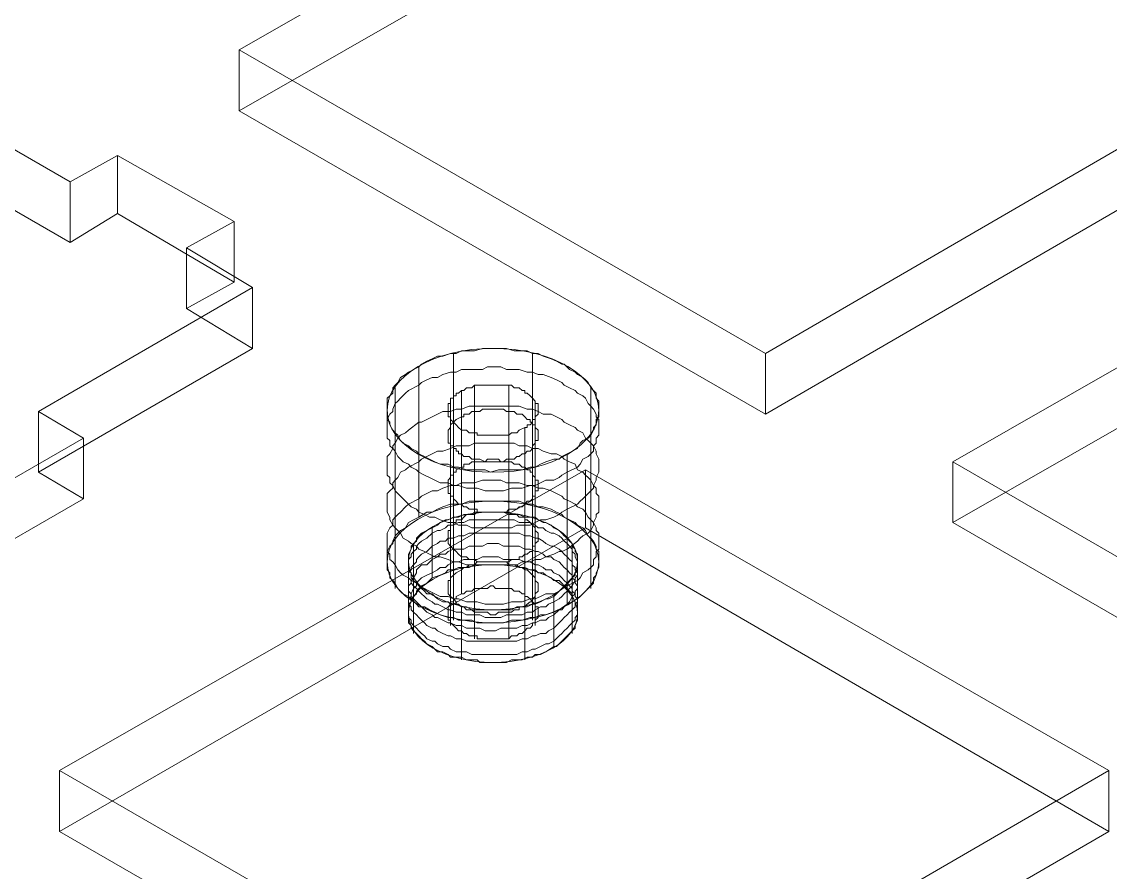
# Model space of a CAD drawing. Header units: millimetres. Extents: x 251 to 1800, y 172 to 1116.
# Drawn here: x 980.1 to 1088.8, y 438.7 to 523.6 of the extents above; entities that cross this region are included whole.
import ezdxf

# ---------------------------------------------------------------- set-up
doc = ezdxf.new("R2010")
doc.units = ezdxf.units.MM

msp = doc.modelspace()

# ---------------------------------------------------------------- linework, layer by layer
at = {"color": 8, "lineweight": 0, "true_color": 0x808080}
for points in [[(810.963933, 580.123229), (959.303602, 494.464234), (978.066476, 505.540116), (984.92691, 501.572636), (989.665844, 504.46559), (1001.292765, 497.632708), (996.526279, 494.987721), (1003.138745, 491.020241), (981.758436, 478.649418), (986.249403, 476.004431), (974.346963, 469.143997), (969.883548, 471.788984), (957.457621, 464.680582), (932.385352, 479.172905), (942.41426, 484.958813)], [(1001.816252, 520.803893), (1054.35781, 550.863064)], [(1001.816252, 520.803893), (1054.35781, 550.863064)], [(1001.816252, 514.742465), (1054.35781, 544.801637)], [(1054.35781, 490.496754), (1001.816252, 520.803893)], [(1054.35781, 490.496754), (1001.816252, 520.803893)], [(1001.816252, 514.742465), (1001.816252, 520.803893)], [(1001.816252, 514.742465), (1001.816252, 520.803893)], [(1106.623849, 520.803893), (1054.35781, 490.496754)], [(1106.623849, 520.803893), (1054.35781, 490.496754)], [(1054.35781, 484.435326), (1001.816252, 514.742465)], [(1106.623849, 514.742465), (1054.35781, 484.435326)], [(978.066476, 511.601544), (984.92691, 507.634064)], [(978.066476, 511.601544), (984.92691, 507.634064)], [(984.92691, 507.634064), (989.665844, 510.27905)], [(984.92691, 507.634064), (989.665844, 510.27905)], [(989.665844, 510.27905), (1001.292765, 503.694136)], [(989.665844, 504.46559), (989.665844, 510.27905)], [(989.665844, 510.27905), (1001.292765, 503.694136)], [(989.665844, 504.46559), (989.665844, 510.27905)], [(1073.093132, 479.696392), (1125.607138, 509.755563)], [(1073.093132, 479.696392), (1125.607138, 509.755563)], [(984.92691, 501.572636), (984.92691, 507.634064)], [(984.92691, 501.572636), (984.92691, 507.634064)], [(978.066476, 505.540116), (984.92691, 501.572636)], [(984.92691, 501.572636), (989.665844, 504.46559)], [(989.665844, 504.46559), (1001.292765, 497.632708)], [(1001.292765, 503.694136), (996.526279, 501.049149)], [(1001.292765, 503.694136), (996.526279, 501.049149)], [(1001.292765, 497.632708), (1001.292765, 503.694136)], [(1001.292765, 497.632708), (1001.292765, 503.694136)], [(1073.093132, 473.634964), (1125.607138, 503.694136)], [(996.526279, 501.049149), (1003.138745, 497.081669)], [(996.526279, 494.987721), (996.526279, 501.049149)], [(996.526279, 501.049149), (1003.138745, 497.081669)], [(996.526279, 494.987721), (996.526279, 501.049149)], [(1003.138745, 497.081669), (981.758436, 484.710846)], [(1003.138745, 497.081669), (981.758436, 484.710846)], [(1001.292765, 497.632708), (996.526279, 494.987721)], [(1003.138745, 491.020241), (1003.138745, 497.081669)], [(1003.138745, 491.020241), (1003.138745, 497.081669)], [(996.526279, 494.987721), (1003.138745, 491.020241)], [(1003.138745, 491.020241), (981.758436, 478.649418)], [(1019.752568, 489.174261), (1020.028087, 489.44978), (1020.551574, 489.7253), (1021.075061, 489.973267), (1021.598548, 490.248787), (1022.149587, 490.248787), (1022.921041, 490.496754), (1023.47208, 490.496754), (1023.995567, 490.772274), (1024.767022, 490.772274), (1025.318061, 490.772274), (1026.089515, 491.020241), (1026.613002, 491.020241), (1027.412008, 491.020241), (1027.935495, 491.020241), (1028.486534, 491.020241), (1029.257989, 490.772274), (1029.781476, 490.772274), (1030.580482, 490.772274), (1031.103969, 490.496754), (1031.655008, 490.496754), (1032.178495, 490.248787), (1032.949949, 489.973267), (1033.500988, 489.7253), (1034.024475, 489.44978), (1034.272442, 489.44978), (1034.795929, 488.926293), (1035.346968, 488.650774), (1035.594936, 488.402806), (1036.118423, 488.127287), (1036.393942, 487.879319), (1036.669462, 487.6038), (1036.917429, 487.080313), (1037.192949, 486.804794), (1037.440916, 486.556826), (1037.440916, 486.033339), (1037.716436, 485.75782), (1037.716436, 485.234333), (1037.716436, 484.958813), (1037.716436, 484.710846), (1037.716436, 484.187359), (1037.440916, 483.911839), (1037.440916, 483.388352), (1037.192949, 483.112833), (1037.192949, 482.864866), (1036.917429, 482.341379), (1036.669462, 482.065859), (1036.118423, 481.817892), (1035.870455, 481.542372), (1035.594936, 481.018885), (1034.547962, 480.495398), (1034.547962, 465.479589), (1035.071449, 465.727556), (1035.594936, 466.003076), (1035.870455, 466.251043), (1036.118423, 466.526562), (1036.669462, 467.050049), (1036.917429, 467.325569), (1037.192949, 467.573536), (1037.192949, 468.097023), (1037.440916, 468.372543), (1037.440916, 468.62051), (1037.716436, 469.143997), (1037.716436, 469.419517), (1037.716436, 469.943004), (1037.716436, 470.218523), (1037.716436, 470.74201), (1037.440916, 470.989977), (1037.440916, 471.265497), (1037.192949, 471.788984), (1036.917429, 472.064503), (1036.669462, 472.312471), (1036.393942, 472.835958), (1036.118423, 473.111477), (1035.594936, 473.386997), (1035.346968, 473.634964), (1034.795929, 473.910484), (1034.272442, 474.158451), (1034.024475, 474.433971), (1033.500988, 474.681938), (1032.949949, 474.957457), (1032.178495, 475.205425), (1031.655008, 475.205425), (1031.103969, 475.480944), (1030.580482, 475.480944), (1029.781476, 475.756464), (1029.257989, 475.756464), (1028.486534, 475.756464), (1027.935495, 475.756464), (1027.412008, 475.756464), (1026.613002, 475.756464), (1026.089515, 475.756464), (1025.318061, 475.756464), (1024.767022, 475.756464), (1023.995567, 475.480944), (1023.47208, 475.480944), (1022.921041, 475.480944), (1022.149587, 475.205425), (1021.598548, 474.957457), (1021.075061, 474.681938), (1020.551574, 474.681938), (1019.752568, 474.158451)], [(1023.196561, 490.496754), (1023.196561, 475.480944), (1023.196561, 475.205425)], [(1031.103969, 490.496754), (1031.103969, 475.480944), (1031.103969, 475.205425)], [(1054.35781, 484.435326), (1054.35781, 490.496754)], [(1054.35781, 484.435326), (1054.35781, 490.496754)], [(1034.547962, 480.495398), (1034.024475, 480.219879), (1033.748956, 479.971911), (1033.225469, 479.971911), (1032.426462, 479.696392), (1031.902975, 479.448424), (1031.379488, 479.172905), (1030.856001, 479.172905), (1030.056995, 478.897386), (1029.533508, 478.897386), (1029.010021, 478.897386), (1028.211015, 478.897386), (1027.687528, 478.897386), (1026.888521, 478.649418), (1026.365034, 478.897386), (1025.566028, 478.897386), (1025.042541, 478.897386), (1024.519054, 478.897386), (1023.720048, 479.172905), (1023.196561, 479.172905), (1022.673074, 479.448424), (1021.874067, 479.448424), (1021.350581, 479.696392), (1020.827094, 479.971911), (1020.303607, 480.219879), (1019.752568, 480.495398), (1019.5046, 480.743366), (1018.981113, 481.018885), (1018.705594, 481.294405), (1018.182107, 481.542372), (1017.906587, 481.817892), (1017.65862, 482.341379), (1017.383101, 482.589346), (1017.135133, 482.864866), (1016.859614, 483.388352), (1016.859614, 483.663872), (1016.584094, 483.911839), (1016.584094, 484.435326), (1016.584094, 484.710846), (1016.584094, 485.234333), (1016.584094, 485.509852), (1016.584094, 486.033339), (1016.859614, 486.281307), (1017.135133, 486.556826), (1017.135133, 487.080313), (1017.383101, 487.355832), (1017.65862, 487.6038), (1017.906587, 488.127287), (1018.430074, 488.402806), (1018.705594, 488.650774), (1019.752568, 489.174261), (1019.752568, 474.158451), (1019.229081, 473.910484), (1018.705594, 473.634964), (1018.430074, 473.111477), (1017.906587, 472.835958), (1017.65862, 472.58799), (1017.383101, 472.312471), (1017.135133, 471.788984), (1017.135133, 471.541016), (1016.859614, 471.265497), (1016.584094, 470.74201), (1016.584094, 470.466491), (1016.584094, 469.943004), (1016.584094, 469.695036), (1016.584094, 469.419517), (1016.584094, 468.89603), (1016.859614, 468.62051), (1016.859614, 468.097023), (1017.135133, 467.849056), (1017.383101, 467.573536), (1017.65862, 467.050049), (1017.906587, 466.77453), (1018.182107, 466.526562), (1018.705594, 466.251043), (1018.981113, 466.003076), (1019.5046, 465.479589), (1019.752568, 465.204069), (1020.303607, 465.204069), (1020.827094, 464.92855), (1021.350581, 464.680582), (1021.874067, 464.405063), (1022.673074, 464.157095), (1023.196561, 464.157095), (1023.720048, 463.881576), (1024.519054, 463.881576), (1025.042541, 463.881576), (1025.566028, 463.633608), (1026.365034, 463.633608), (1026.888521, 463.633608), (1027.687528, 463.633608), (1028.211015, 463.633608), (1029.010021, 463.881576), (1029.533508, 463.881576), (1030.056995, 463.881576), (1030.856001, 464.157095), (1031.379488, 464.157095), (1031.902975, 464.405063), (1032.426462, 464.405063), (1033.225469, 464.680582), (1033.748956, 464.92855), (1034.547962, 465.479589)], [(1019.752568, 487.355832), (1020.028087, 487.6038), (1020.551574, 487.879319), (1021.075061, 488.127287), (1021.598548, 488.127287), (1022.149587, 488.402806), (1022.921041, 488.650774), (1023.47208, 488.650774), (1023.995567, 488.926293), (1024.767022, 488.926293), (1025.318061, 488.926293), (1026.089515, 488.926293), (1026.613002, 489.174261), (1027.412008, 489.174261), (1027.935495, 489.174261), (1028.486534, 488.926293), (1029.257989, 488.926293), (1029.781476, 488.926293), (1030.580482, 488.650774), (1031.103969, 488.650774), (1031.655008, 488.402806), (1032.178495, 488.402806), (1032.949949, 488.127287), (1033.500988, 487.879319), (1034.024475, 487.6038), (1034.272442, 487.355832), (1034.795929, 487.080313), (1035.346968, 486.804794), (1035.594936, 486.556826), (1036.118423, 486.281307), (1036.393942, 486.033339), (1036.669462, 485.509852), (1036.917429, 485.234333), (1037.192949, 484.958813), (1037.440916, 484.435326), (1037.440916, 484.187359), (1037.716436, 483.911839), (1037.716436, 483.388352), (1037.716436, 483.112833), (1037.716436, 482.589346), (1037.716436, 482.341379), (1037.440916, 482.065859), (1037.440916, 481.542372), (1037.192949, 481.294405), (1037.192949, 480.743366), (1036.917429, 480.495398), (1036.669462, 480.219879), (1036.118423, 479.971911), (1035.870455, 479.448424), (1035.594936, 479.172905), (1034.547962, 478.649418), (1034.547962, 478.373899)], [(1019.752568, 489.174261), (1019.752568, 474.158451)], [(1034.547962, 478.649418), (1034.024475, 478.373899), (1033.748956, 478.125931), (1033.225469, 477.850412), (1032.426462, 477.850412), (1031.902975, 477.602444), (1031.379488, 477.326925), (1030.856001, 477.326925), (1030.056995, 477.051405), (1029.533508, 477.051405), (1029.010021, 477.051405), (1028.211015, 476.803438), (1027.687528, 476.803438), (1026.888521, 476.803438), (1026.365034, 476.803438), (1025.566028, 477.051405), (1025.042541, 477.051405), (1024.519054, 477.051405), (1023.720048, 477.326925), (1023.196561, 477.326925), (1022.673074, 477.602444), (1021.874067, 477.602444), (1021.350581, 477.850412), (1020.827094, 478.125931), (1020.303607, 478.373899), (1019.752568, 478.649418), (1019.5046, 478.897386), (1018.981113, 479.172905), (1018.705594, 479.448424), (1018.182107, 479.696392), (1017.906587, 479.971911), (1017.65862, 480.219879), (1017.383101, 480.743366), (1017.135133, 481.018885), (1016.859614, 481.294405), (1016.859614, 481.817892), (1016.584094, 482.065859), (1016.584094, 482.589346), (1016.584094, 482.864866), (1016.584094, 483.388352), (1016.584094, 483.663872), (1016.584094, 483.911839), (1016.859614, 484.435326), (1017.135133, 484.710846), (1017.135133, 484.958813), (1017.383101, 485.509852), (1017.65862, 485.75782), (1017.906587, 486.033339), (1018.430074, 486.556826), (1018.705594, 486.804794), (1019.752568, 487.355832), (1019.752568, 487.080313)], [(1017.383101, 487.080313), (1017.383101, 472.064503), (1017.383101, 471.788984)], [(1030.332514, 483.112833), (1030.580482, 483.112833), (1030.580482, 483.388352), (1030.856001, 483.388352), (1031.103969, 483.663872), (1031.103969, 483.911839), (1031.379488, 483.911839), (1031.379488, 484.187359), (1031.655008, 484.435326), (1031.655008, 484.710846), (1031.655008, 484.958813), (1031.655008, 485.234333), (1031.655008, 485.509852), (1031.379488, 485.509852), (1031.379488, 485.75782), (1031.103969, 486.033339), (1030.856001, 486.281307), (1030.580482, 486.556826), (1030.332514, 486.556826), (1030.332514, 486.804794), (1030.056995, 486.804794), (1029.781476, 487.080313), (1029.533508, 487.080313), (1029.257989, 487.080313), (1029.010021, 487.355832), (1028.734502, 487.355832), (1028.486534, 487.355832), (1028.211015, 487.355832), (1027.935495, 487.355832), (1027.687528, 487.355832), (1027.412008, 487.355832), (1027.164041, 487.355832), (1026.888521, 487.355832), (1026.613002, 487.355832), (1026.365034, 487.355832), (1026.089515, 487.355832), (1025.841547, 487.355832), (1025.566028, 487.355832), (1025.318061, 487.355832), (1025.042541, 487.080313), (1024.767022, 487.080313), (1024.519054, 487.080313), (1024.243535, 486.804794), (1023.995567, 486.804794)], [(1025.318061, 487.355832), (1025.318061, 467.050049), (1025.318061, 466.77453)], [(1028.734502, 487.355832), (1028.734502, 467.050049), (1028.734502, 466.77453)], [(1036.917429, 487.080313), (1036.917429, 472.064503), (1036.917429, 471.788984)], [(1023.995567, 486.804794), (1023.720048, 486.556826), (1023.47208, 486.556826), (1023.47208, 486.281307), (1023.196561, 486.281307), (1023.196561, 486.033339), (1022.921041, 486.033339), (1022.921041, 485.75782), (1022.921041, 485.509852), (1022.673074, 485.509852), (1022.673074, 485.234333), (1022.673074, 484.958813), (1022.673074, 484.710846), (1022.673074, 484.435326), (1022.673074, 484.187359), (1022.921041, 484.187359), (1022.921041, 483.911839), (1023.196561, 483.663872), (1023.47208, 483.388352), (1023.720048, 483.112833), (1023.995567, 482.864866), (1024.243535, 482.864866), (1024.519054, 482.864866), (1024.767022, 482.589346), (1025.042541, 482.589346), (1025.318061, 482.589346), (1025.566028, 482.589346), (1025.566028, 482.341379), (1025.841547, 482.341379), (1026.365034, 482.341379), (1026.613002, 482.341379), (1026.888521, 482.341379), (1027.164041, 482.341379), (1027.412008, 482.341379), (1027.687528, 482.341379), (1027.935495, 482.341379), (1028.211015, 482.341379), (1028.486534, 482.341379), (1028.734502, 482.341379), (1029.010021, 482.589346), (1029.257989, 482.589346), (1029.533508, 482.589346), (1029.781476, 482.864866), (1030.332514, 483.112833)], [(1023.995567, 486.804794), (1023.995567, 466.526562)], [(1023.995567, 486.804794), (1023.995567, 466.526562)], [(1019.752568, 483.663872), (1020.028087, 483.663872), (1020.551574, 483.911839), (1021.075061, 484.187359), (1021.598548, 484.435326), (1022.149587, 484.710846), (1022.921041, 484.710846), (1023.47208, 484.958813), (1023.995567, 484.958813), (1024.767022, 485.234333), (1025.318061, 485.234333), (1026.089515, 485.234333), (1026.613002, 485.234333), (1027.412008, 485.234333), (1027.935495, 485.234333), (1028.486534, 485.234333), (1029.257989, 485.234333), (1029.781476, 485.234333), (1030.580482, 484.958813), (1031.103969, 484.958813), (1031.655008, 484.710846), (1032.178495, 484.435326), (1032.949949, 484.435326), (1033.500988, 484.187359), (1034.024475, 483.911839), (1034.272442, 483.663872), (1034.795929, 483.388352), (1035.346968, 483.112833), (1035.594936, 482.864866), (1036.118423, 482.589346), (1036.393942, 482.065859), (1036.669462, 481.817892), (1036.917429, 481.542372), (1037.192949, 481.294405), (1037.440916, 480.743366), (1037.440916, 480.495398), (1037.716436, 479.971911), (1037.716436, 479.696392), (1037.716436, 479.172905), (1037.716436, 478.897386), (1037.716436, 478.649418), (1037.440916, 478.125931), (1037.440916, 477.850412), (1037.192949, 477.326925), (1037.192949, 477.051405), (1036.917429, 476.803438), (1036.669462, 476.527918), (1036.118423, 476.004431), (1035.870455, 475.756464), (1035.594936, 475.480944), (1034.547962, 474.957457), (1034.547962, 474.681938)], [(1022.921041, 485.75782), (1022.921041, 465.479589), (1022.921041, 465.204069)], [(1023.995567, 484.187359), (1024.243535, 484.187359), (1024.243535, 484.435326), (1024.519054, 484.435326), (1024.767022, 484.435326), (1025.042541, 484.710846), (1025.318061, 484.710846), (1025.566028, 484.710846), (1025.841547, 484.710846), (1026.089515, 484.958813), (1026.365034, 484.958813), (1026.613002, 484.958813), (1026.888521, 484.958813), (1027.164041, 484.958813), (1027.412008, 484.958813), (1027.687528, 484.958813), (1027.935495, 484.958813), (1028.211015, 484.958813), (1028.486534, 484.710846), (1028.734502, 484.710846), (1029.010021, 484.710846), (1029.257989, 484.710846), (1029.533508, 484.435326), (1029.781476, 484.435326), (1030.056995, 484.435326), (1030.332514, 484.187359), (1030.580482, 483.911839), (1030.856001, 483.911839), (1030.856001, 483.663872), (1031.103969, 483.663872), (1031.103969, 483.388352), (1031.379488, 483.388352), (1031.379488, 483.112833), (1031.655008, 482.864866), (1031.655008, 482.589346), (1031.655008, 482.341379), (1031.655008, 482.065859), (1031.655008, 481.817892), (1031.379488, 481.817892), (1031.379488, 481.542372), (1031.103969, 481.294405), (1031.103969, 481.018885), (1030.856001, 480.743366), (1030.580482, 480.743366), (1030.332514, 480.495398), (1030.332514, 480.219879)], [(1031.379488, 485.75782), (1031.379488, 465.479589), (1031.379488, 465.204069)], [(981.758436, 484.710846), (986.249403, 482.065859)], [(981.758436, 478.649418), (981.758436, 484.710846)], [(981.758436, 484.710846), (986.249403, 482.065859)], [(981.758436, 478.649418), (981.758436, 484.710846)], [(1030.332514, 480.495398), (1030.056995, 480.495398), (1029.781476, 480.219879), (1029.533508, 480.219879), (1029.257989, 479.971911), (1029.010021, 479.971911), (1028.734502, 479.971911), (1028.486534, 479.971911), (1028.211015, 479.696392), (1027.935495, 479.696392), (1027.687528, 479.696392), (1027.412008, 479.696392), (1027.164041, 479.696392), (1026.888521, 479.696392), (1026.613002, 479.696392), (1026.365034, 479.696392), (1025.841547, 479.971911), (1025.566028, 479.971911), (1025.318061, 479.971911), (1025.042541, 479.971911), (1024.767022, 480.219879), (1024.519054, 480.219879), (1024.243535, 480.219879), (1023.995567, 480.495398), (1023.720048, 480.495398), (1023.720048, 480.743366), (1023.47208, 480.743366), (1023.47208, 481.018885), (1023.196561, 481.018885), (1023.196561, 481.294405), (1022.921041, 481.294405), (1022.921041, 481.542372), (1022.673074, 481.542372), (1022.673074, 481.817892), (1022.673074, 482.065859), (1022.673074, 482.341379), (1022.673074, 482.589346), (1022.673074, 482.864866), (1022.921041, 483.112833), (1022.921041, 483.388352), (1023.196561, 483.663872), (1023.47208, 483.911839), (1023.995567, 484.187359), (1023.995567, 483.911839)], [(1022.921041, 483.911839), (1022.921041, 463.633608), (1022.921041, 463.358089)], [(1031.379488, 483.911839), (1031.379488, 463.633608), (1031.379488, 463.358089)], [(1034.547962, 474.957457), (1034.024475, 474.681938), (1033.748956, 474.433971), (1033.225469, 474.158451), (1032.426462, 473.910484), (1031.902975, 473.910484), (1031.379488, 473.634964), (1030.856001, 473.386997), (1030.056995, 473.386997), (1029.533508, 473.386997), (1029.010021, 473.111477), (1028.211015, 473.111477), (1027.687528, 473.111477), (1026.888521, 473.111477), (1026.365034, 473.111477), (1025.566028, 473.111477), (1025.042541, 473.111477), (1024.519054, 473.386997), (1023.720048, 473.386997), (1023.196561, 473.634964), (1022.673074, 473.634964), (1021.874067, 473.910484), (1021.350581, 474.158451), (1020.827094, 474.158451), (1020.303607, 474.433971), (1019.752568, 474.681938), (1019.5046, 474.957457), (1018.981113, 475.205425), (1018.705594, 475.480944), (1018.182107, 476.004431), (1017.906587, 476.279951), (1017.65862, 476.527918), (1017.383101, 476.803438), (1017.135133, 477.326925), (1016.859614, 477.602444), (1016.859614, 478.125931), (1016.584094, 478.373899), (1016.584094, 478.649418), (1016.584094, 479.172905), (1016.584094, 479.448424), (1016.584094, 479.971911), (1016.584094, 480.219879), (1016.859614, 480.495398), (1017.135133, 481.018885), (1017.135133, 481.294405), (1017.383101, 481.542372), (1017.65862, 482.065859), (1017.906587, 482.341379), (1018.430074, 482.589346), (1018.705594, 482.864866), (1019.752568, 483.663872), (1019.752568, 483.388352)], [(1030.332514, 483.112833), (1030.332514, 462.834602)], [(1030.332514, 483.112833), (1030.332514, 462.834602)], [(986.249403, 482.065859), (974.346963, 475.205425)], [(986.249403, 482.065859), (974.346963, 475.205425)], [(986.249403, 476.004431), (986.249403, 482.065859)], [(986.249403, 476.004431), (986.249403, 482.065859)], [(1017.383101, 482.589346), (1017.383101, 467.325569), (1017.383101, 467.050049)], [(1025.318061, 482.589346), (1025.318061, 462.311115), (1025.318061, 462.035596)], [(1028.734502, 482.589346), (1028.734502, 462.311115), (1028.734502, 462.035596)], [(1036.917429, 482.589346), (1036.917429, 467.325569), (1036.917429, 467.050049)], [(1019.752568, 479.696392), (1020.028087, 479.971911), (1020.551574, 480.219879), (1021.075061, 480.495398), (1021.598548, 480.743366), (1022.149587, 480.743366), (1022.921041, 481.018885), (1023.47208, 481.294405), (1023.995567, 481.294405), (1024.767022, 481.294405), (1025.318061, 481.542372), (1026.089515, 481.542372), (1026.613002, 481.542372), (1027.412008, 481.542372), (1027.935495, 481.542372), (1028.486534, 481.542372), (1029.257989, 481.542372), (1029.781476, 481.294405), (1030.580482, 481.294405), (1031.103969, 481.018885), (1031.655008, 481.018885), (1032.178495, 480.743366), (1032.949949, 480.495398), (1033.500988, 480.495398), (1034.024475, 480.219879), (1034.272442, 479.971911), (1034.795929, 479.696392), (1035.346968, 479.448424), (1035.594936, 478.897386), (1036.118423, 478.649418), (1036.393942, 478.373899), (1036.669462, 478.125931), (1036.917429, 477.850412), (1037.192949, 477.326925), (1037.440916, 477.051405), (1037.440916, 476.527918), (1037.716436, 476.279951), (1037.716436, 476.004431), (1037.716436, 475.480944), (1037.716436, 475.205425), (1037.716436, 474.681938), (1037.440916, 474.433971), (1037.440916, 474.158451), (1037.192949, 473.634964), (1037.192949, 473.386997), (1036.917429, 472.835958), (1036.669462, 472.58799), (1036.118423, 472.312471), (1035.870455, 472.064503), (1035.594936, 471.788984), (1034.547962, 470.989977), (1034.547962, 470.74201)], [(1034.547962, 480.495398), (1034.547962, 465.479589)], [(1034.547962, 470.989977), (1034.024475, 470.74201), (1033.748956, 470.74201), (1033.225469, 470.466491), (1032.426462, 470.218523), (1031.902975, 469.943004), (1031.379488, 469.943004), (1030.856001, 469.695036), (1030.056995, 469.695036), (1029.533508, 469.419517), (1029.010021, 469.419517), (1028.211015, 469.419517), (1027.687528, 469.419517), (1026.888521, 469.419517), (1026.365034, 469.419517), (1025.566028, 469.419517), (1025.042541, 469.419517), (1024.519054, 469.419517), (1023.720048, 469.695036), (1023.196561, 469.695036), (1022.673074, 469.943004), (1021.874067, 470.218523), (1021.350581, 470.218523), (1020.827094, 470.466491), (1020.303607, 470.74201), (1019.752568, 470.989977), (1019.5046, 471.265497), (1018.981113, 471.541016), (1018.705594, 471.788984), (1018.182107, 472.064503), (1017.906587, 472.58799), (1017.65862, 472.835958), (1017.383101, 473.111477), (1017.135133, 473.386997), (1016.859614, 473.910484), (1016.859614, 474.158451), (1016.584094, 474.681938), (1016.584094, 474.957457), (1016.584094, 475.205425), (1016.584094, 475.756464), (1016.584094, 476.004431), (1016.584094, 476.527918), (1016.859614, 476.803438), (1017.135133, 477.051405), (1017.135133, 477.602444), (1017.383101, 477.850412), (1017.65862, 478.125931), (1017.906587, 478.649418), (1018.430074, 478.897386), (1018.705594, 479.172905), (1019.752568, 479.696392), (1019.752568, 479.448424)], [(1023.995567, 479.172905), (1024.243535, 479.172905), (1024.243535, 479.448424), (1024.519054, 479.448424), (1024.767022, 479.448424), (1025.042541, 479.696392), (1025.318061, 479.696392), (1025.566028, 479.696392), (1025.841547, 479.696392), (1026.089515, 479.696392), (1026.365034, 479.696392), (1026.613002, 479.971911), (1026.888521, 479.971911), (1027.164041, 479.971911), (1027.412008, 479.971911), (1027.687528, 479.971911), (1027.935495, 479.696392), (1028.211015, 479.696392), (1028.486534, 479.696392), (1028.734502, 479.696392), (1029.010021, 479.696392), (1029.257989, 479.448424), (1029.533508, 479.448424), (1029.781476, 479.448424), (1030.056995, 479.172905), (1030.332514, 479.172905), (1030.580482, 478.897386), (1030.856001, 478.897386), (1030.856001, 478.649418), (1031.103969, 478.649418), (1031.103969, 478.373899), (1031.379488, 478.125931), (1031.379488, 477.850412), (1031.655008, 477.850412), (1031.655008, 477.602444), (1031.655008, 477.326925), (1031.655008, 477.051405), (1031.655008, 476.803438), (1031.379488, 476.803438), (1031.379488, 476.527918), (1031.379488, 476.279951), (1031.103969, 476.279951), (1031.103969, 476.004431), (1030.856001, 475.756464), (1030.580482, 475.756464), (1030.332514, 475.480944), (1030.332514, 475.205425)], [(1125.607138, 449.389253), (1073.093132, 479.696392)], [(1125.607138, 449.389253), (1073.093132, 479.696392)], [(1073.093132, 473.634964), (1073.093132, 479.696392)], [(1073.093132, 473.634964), (1073.093132, 479.696392)], [(981.758436, 478.649418), (986.249403, 476.004431)], [(983.852384, 448.865766), (1036.393942, 478.897386)], [(983.852384, 448.865766), (1036.393942, 478.897386)], [(1030.332514, 475.480944), (1030.056995, 475.205425), (1029.781476, 475.205425), (1029.533508, 474.957457), (1029.257989, 474.957457), (1029.010021, 474.957457), (1028.734502, 474.957457), (1028.486534, 474.681938), (1028.211015, 474.681938), (1027.935495, 474.681938), (1027.687528, 474.681938), (1027.412008, 474.681938), (1027.164041, 474.681938), (1026.888521, 474.681938), (1026.613002, 474.681938), (1026.365034, 474.681938), (1025.841547, 474.681938), (1025.566028, 474.681938), (1025.566028, 474.957457), (1025.318061, 474.957457), (1025.042541, 474.957457), (1024.767022, 474.957457), (1024.519054, 475.205425), (1024.243535, 475.205425), (1023.995567, 475.480944), (1023.720048, 475.480944), (1023.47208, 475.756464), (1023.196561, 476.004431), (1023.196561, 476.279951), (1022.921041, 476.279951), (1022.921041, 476.527918), (1022.673074, 476.527918), (1022.673074, 476.803438), (1022.673074, 477.051405), (1022.673074, 477.326925), (1022.673074, 477.602444), (1022.673074, 477.850412), (1022.921041, 478.125931), (1022.921041, 478.373899), (1023.196561, 478.373899), (1023.196561, 478.649418), (1023.47208, 478.649418), (1023.47208, 478.897386), (1023.995567, 479.172905), (1023.995567, 478.897386)], [(1023.196561, 479.172905), (1023.196561, 464.157095), (1023.196561, 463.881576)], [(1031.103969, 479.172905), (1031.103969, 464.157095), (1031.103969, 463.881576)], [(1036.393942, 478.897386), (1088.659981, 448.865766)], [(1036.393942, 478.897386), (1088.659981, 448.865766)], [(1036.393942, 473.111477), (1036.393942, 478.897386)], [(1036.393942, 473.111477), (1036.393942, 478.897386)], [(1019.752568, 476.004431), (1020.028087, 476.279951), (1020.551574, 476.527918), (1021.075061, 476.803438), (1021.598548, 476.803438), (1022.149587, 477.051405), (1022.921041, 477.326925), (1023.47208, 477.326925), (1023.995567, 477.602444), (1024.767022, 477.602444), (1025.318061, 477.602444), (1026.089515, 477.850412), (1026.613002, 477.850412), (1027.412008, 477.850412), (1027.935495, 477.850412), (1028.486534, 477.602444), (1029.257989, 477.602444), (1029.781476, 477.602444), (1030.580482, 477.326925), (1031.103969, 477.326925), (1031.655008, 477.051405), (1032.178495, 477.051405), (1032.949949, 476.803438), (1033.500988, 476.527918), (1034.024475, 476.279951), (1034.272442, 476.004431), (1034.795929, 475.756464), (1035.346968, 475.480944), (1035.594936, 475.205425), (1036.118423, 474.957457), (1036.393942, 474.681938), (1036.669462, 474.158451), (1036.917429, 473.910484), (1037.192949, 473.634964), (1037.440916, 473.111477), (1037.440916, 472.835958), (1037.716436, 472.58799), (1037.716436, 472.064503), (1037.716436, 471.788984), (1037.716436, 471.265497), (1037.716436, 470.989977), (1037.440916, 470.74201), (1037.440916, 470.218523), (1037.192949, 469.943004), (1037.192949, 469.419517), (1036.917429, 469.143997), (1036.669462, 468.89603), (1036.118423, 468.62051), (1035.870455, 468.097023), (1035.594936, 467.849056), (1034.547962, 467.325569), (1034.547962, 467.050049)], [(986.249403, 476.004431), (974.346963, 469.143997)], [(1034.547962, 467.325569), (1034.024475, 467.050049), (1033.748956, 466.77453), (1033.225469, 466.526562), (1032.426462, 466.526562), (1031.902975, 466.251043), (1031.379488, 466.003076), (1030.856001, 466.003076), (1030.056995, 465.727556), (1029.533508, 465.727556), (1029.010021, 465.727556), (1028.211015, 465.479589), (1027.687528, 465.479589), (1026.888521, 465.479589), (1026.365034, 465.479589), (1025.566028, 465.727556), (1025.042541, 465.727556), (1024.519054, 465.727556), (1023.720048, 466.003076), (1023.196561, 466.003076), (1022.673074, 466.251043), (1021.874067, 466.251043), (1021.350581, 466.526562), (1020.827094, 466.77453), (1020.303607, 467.050049), (1019.752568, 467.325569), (1019.5046, 467.573536), (1018.981113, 467.849056), (1018.705594, 468.097023), (1018.182107, 468.372543), (1017.906587, 468.62051), (1017.65862, 468.89603), (1017.383101, 469.419517), (1017.135133, 469.695036), (1016.859614, 469.943004), (1016.859614, 470.466491), (1016.584094, 470.74201), (1016.584094, 471.265497), (1016.584094, 471.541016), (1016.584094, 472.064503), (1016.584094, 472.312471), (1016.584094, 472.58799), (1016.859614, 473.111477), (1017.135133, 473.386997), (1017.135133, 473.910484), (1017.383101, 474.158451), (1017.65862, 474.433971), (1017.906587, 474.681938), (1018.430074, 475.205425), (1018.705594, 475.480944), (1019.752568, 476.004431), (1019.752568, 475.756464)], [(1021.075061, 468.097023), (1021.075061, 473.111477), (1021.598548, 473.386997), (1021.874067, 473.634964), (1022.397554, 473.910484), (1022.673074, 473.910484), (1023.196561, 474.158451), (1023.720048, 474.158451), (1024.243535, 474.433971), (1024.767022, 474.433971), (1025.318061, 474.433971), (1025.566028, 474.681938), (1026.089515, 474.681938), (1026.613002, 474.681938), (1027.164041, 474.681938), (1027.687528, 474.681938), (1028.211015, 474.681938), (1028.734502, 474.433971), (1029.257989, 474.433971), (1029.781476, 474.433971), (1030.332514, 474.158451), (1030.856001, 474.158451), (1031.379488, 474.158451), (1031.655008, 473.910484), (1032.178495, 473.634964), (1032.426462, 473.634964), (1032.949949, 473.386997), (1033.225469, 473.111477), (1033.748956, 472.835958), (1034.024475, 472.58799), (1034.272442, 472.312471), (1034.547962, 472.064503), (1034.795929, 471.788984), (1035.071449, 471.541016), (1035.071449, 471.265497), (1035.346968, 470.989977), (1035.346968, 470.74201), (1035.594936, 470.466491), (1035.594936, 470.218523), (1035.594936, 469.943004), (1035.594936, 469.419517), (1035.594936, 469.143997), (1035.594936, 468.89603), (1035.346968, 468.62051), (1035.346968, 468.372543), (1035.071449, 468.097023), (1034.795929, 467.849056), (1034.547962, 467.573536), (1034.272442, 467.325569), (1034.024475, 467.050049), (1033.748956, 466.77453), (1033.225469, 466.251043)], [(1023.995567, 473.910484), (1024.243535, 474.158451), (1024.519054, 474.433971), (1024.767022, 474.433971), (1025.042541, 474.433971), (1025.318061, 474.681938), (1025.566028, 474.681938), (1025.841547, 474.681938), (1026.089515, 474.681938), (1026.365034, 474.681938), (1026.613002, 474.681938), (1026.888521, 474.681938), (1027.164041, 474.681938), (1027.412008, 474.681938), (1027.687528, 474.681938), (1027.935495, 474.681938), (1028.211015, 474.681938), (1028.486534, 474.681938), (1028.734502, 474.681938), (1029.010021, 474.433971), (1029.257989, 474.433971), (1029.533508, 474.433971), (1029.781476, 474.158451), (1030.056995, 474.158451), (1030.332514, 474.158451), (1030.332514, 473.910484), (1030.580482, 473.910484), (1030.856001, 473.634964), (1031.103969, 473.386997), (1031.379488, 473.111477), (1031.379488, 472.835958), (1031.655008, 472.58799), (1031.655008, 472.312471), (1031.655008, 472.064503), (1031.655008, 471.788984), (1031.379488, 471.541016), (1031.379488, 471.265497), (1031.103969, 471.265497), (1031.103969, 470.989977), (1031.103969, 470.74201), (1030.856001, 470.74201), (1030.580482, 470.466491), (1030.332514, 470.466491), (1030.332514, 470.218523)], [(1023.995567, 474.158451), (1023.995567, 469.143997), (1023.995567, 468.89603)], [(1030.332514, 474.158451), (1030.332514, 469.143997), (1030.332514, 468.89603)], [(983.852384, 442.804338), (1036.393942, 473.111477)], [(1033.225469, 461.264141), (1033.225469, 466.251043), (1032.701982, 466.003076), (1032.426462, 466.003076), (1031.902975, 465.727556), (1031.379488, 465.479589), (1031.103969, 465.479589), (1030.580482, 465.204069), (1030.056995, 465.204069), (1029.533508, 465.204069), (1029.010021, 464.92855), (1028.486534, 464.92855), (1027.935495, 464.92855), (1027.412008, 464.92855), (1026.888521, 464.92855), (1026.365034, 464.92855), (1025.841547, 464.92855), (1025.566028, 464.92855), (1025.042541, 464.92855), (1024.519054, 465.204069), (1023.995567, 465.204069), (1023.47208, 465.479589), (1022.921041, 465.479589), (1022.673074, 465.727556), (1022.149587, 465.727556), (1021.598548, 466.003076), (1021.350581, 466.251043), (1021.075061, 466.526562), (1020.551574, 466.526562), (1020.303607, 466.77453), (1020.028087, 467.050049), (1019.752568, 467.325569), (1019.5046, 467.573536), (1019.229081, 467.849056), (1018.981113, 468.097023), (1018.981113, 468.62051), (1018.705594, 468.89603), (1018.705594, 469.143997), (1018.705594, 469.419517), (1018.705594, 469.695036), (1018.705594, 469.943004), (1018.705594, 470.218523), (1018.705594, 470.466491), (1018.981113, 470.989977), (1018.981113, 471.265497), (1019.229081, 471.541016), (1019.5046, 471.788984), (1019.5046, 472.064503), (1019.752568, 472.312471), (1020.028087, 472.58799), (1020.551574, 472.835958), (1021.075061, 473.111477)], [(1021.075061, 472.58799), (1021.598548, 472.835958), (1021.874067, 472.835958), (1022.397554, 473.111477), (1022.673074, 473.386997), (1023.196561, 473.386997), (1023.720048, 473.634964), (1024.243535, 473.634964), (1024.767022, 473.910484), (1025.318061, 473.910484), (1025.566028, 473.910484), (1026.089515, 473.910484), (1026.613002, 473.910484), (1027.164041, 473.910484), (1027.687528, 473.910484), (1028.211015, 473.910484), (1028.734502, 473.910484), (1029.257989, 473.910484), (1029.781476, 473.634964), (1030.332514, 473.634964), (1030.856001, 473.634964), (1031.379488, 473.386997), (1031.655008, 473.111477), (1032.178495, 473.111477), (1032.426462, 472.835958), (1032.949949, 472.58799), (1033.225469, 472.58799), (1033.748956, 472.312471), (1034.024475, 472.064503), (1034.272442, 471.788984), (1034.547962, 471.541016), (1034.795929, 471.265497), (1035.071449, 470.989977), (1035.071449, 470.74201), (1035.346968, 470.466491), (1035.346968, 470.218523), (1035.594936, 469.695036), (1035.594936, 469.419517), (1035.594936, 469.143997), (1035.594936, 468.89603), (1035.594936, 468.62051), (1035.594936, 468.372543), (1035.346968, 468.097023), (1035.346968, 467.849056), (1035.071449, 467.325569), (1034.795929, 467.050049), (1034.547962, 466.77453), (1034.272442, 466.526562), (1034.024475, 466.251043), (1033.748956, 466.003076), (1033.225469, 465.727556), (1033.225469, 465.479589)], [(1021.075061, 468.097023), (1021.075061, 473.111477)], [(1030.332514, 470.466491), (1030.056995, 470.218523), (1029.781476, 470.218523), (1029.781476, 469.943004), (1029.533508, 469.943004), (1029.257989, 469.943004), (1029.010021, 469.943004), (1028.734502, 469.695036), (1028.486534, 469.695036), (1028.211015, 469.695036), (1027.935495, 469.695036), (1027.687528, 469.695036), (1027.412008, 469.695036), (1027.164041, 469.695036), (1026.888521, 469.695036), (1026.613002, 469.695036), (1026.365034, 469.695036), (1025.841547, 469.695036), (1025.566028, 469.695036), (1025.318061, 469.943004), (1025.042541, 469.943004), (1024.767022, 469.943004), (1024.519054, 470.218523), (1024.243535, 470.218523), (1023.995567, 470.218523), (1023.720048, 470.466491), (1023.47208, 470.74201), (1023.196561, 470.989977), (1022.921041, 471.265497), (1022.673074, 471.541016), (1022.673074, 471.788984), (1022.673074, 472.064503), (1022.673074, 472.312471), (1022.673074, 472.58799), (1022.673074, 472.835958), (1022.921041, 472.835958), (1022.921041, 473.111477), (1022.921041, 473.386997), (1023.196561, 473.386997), (1023.196561, 473.634964), (1023.47208, 473.634964), (1023.47208, 473.910484), (1023.995567, 473.910484), (1023.995567, 473.634964)], [(1036.393942, 473.111477), (1088.659981, 442.804338)], [(1125.607138, 443.327825), (1073.093132, 473.634964)], [(1033.225469, 465.727556), (1032.701982, 465.479589), (1032.426462, 465.204069), (1031.902975, 465.204069), (1031.379488, 464.92855), (1031.103969, 464.680582), (1030.580482, 464.680582), (1030.056995, 464.405063), (1029.533508, 464.405063), (1029.010021, 464.405063), (1028.486534, 464.405063), (1027.935495, 464.157095), (1027.412008, 464.157095), (1026.888521, 464.157095), (1026.365034, 464.157095), (1025.841547, 464.405063), (1025.566028, 464.405063), (1025.042541, 464.405063), (1024.519054, 464.405063), (1023.995567, 464.680582), (1023.47208, 464.680582), (1022.921041, 464.92855), (1022.673074, 464.92855), (1022.149587, 465.204069), (1021.598548, 465.479589), (1021.350581, 465.479589), (1021.075061, 465.727556), (1020.551574, 466.003076), (1020.303607, 466.251043), (1020.028087, 466.526562), (1019.752568, 466.77453), (1019.5046, 467.050049), (1019.229081, 467.325569), (1018.981113, 467.573536), (1018.981113, 467.849056), (1018.705594, 468.097023), (1018.705594, 468.372543), (1018.705594, 468.62051), (1018.705594, 469.143997), (1018.705594, 469.419517), (1018.705594, 469.695036), (1018.705594, 469.943004), (1018.981113, 470.218523), (1018.981113, 470.466491), (1019.229081, 470.74201), (1019.5046, 470.989977), (1019.5046, 471.265497), (1019.752568, 471.541016), (1020.028087, 471.788984), (1020.551574, 472.064503), (1021.075061, 472.58799), (1021.075061, 472.312471)], [(1021.075061, 471.265497), (1021.598548, 471.541016), (1021.874067, 471.788984), (1022.397554, 471.788984), (1022.673074, 472.064503), (1023.196561, 472.064503), (1023.720048, 472.312471), (1024.243535, 472.312471), (1024.767022, 472.58799), (1025.318061, 472.58799), (1025.566028, 472.58799), (1026.089515, 472.58799), (1026.613002, 472.58799), (1027.164041, 472.58799), (1027.687528, 472.58799), (1028.211015, 472.58799), (1028.734502, 472.58799), (1029.257989, 472.58799), (1029.781476, 472.58799), (1030.332514, 472.312471), (1030.856001, 472.312471), (1031.379488, 472.064503), (1031.655008, 472.064503), (1032.178495, 471.788984), (1032.426462, 471.541016), (1032.949949, 471.265497), (1033.225469, 471.265497), (1033.748956, 470.989977), (1034.024475, 470.74201), (1034.272442, 470.466491), (1034.547962, 470.218523), (1034.795929, 469.943004), (1035.071449, 469.695036), (1035.071449, 469.419517), (1035.346968, 469.143997), (1035.346968, 468.89603), (1035.594936, 468.62051), (1035.594936, 468.097023), (1035.594936, 467.849056), (1035.594936, 467.573536), (1035.594936, 467.325569), (1035.594936, 467.050049), (1035.346968, 466.77453), (1035.346968, 466.526562), (1035.071449, 466.251043), (1034.795929, 465.727556), (1034.547962, 465.479589), (1034.272442, 465.204069), (1034.024475, 464.92855), (1033.748956, 464.92855), (1033.225469, 464.405063), (1033.225469, 464.157095)], [(1033.225469, 464.405063), (1032.701982, 464.157095), (1032.426462, 463.881576), (1031.902975, 463.881576), (1031.379488, 463.633608), (1031.103969, 463.633608), (1030.580482, 463.358089), (1030.056995, 463.358089), (1029.533508, 463.082569), (1029.010021, 463.082569), (1028.486534, 463.082569), (1027.935495, 463.082569), (1027.412008, 462.834602), (1026.888521, 462.834602), (1026.365034, 462.834602), (1025.841547, 463.082569), (1025.566028, 463.082569), (1025.042541, 463.082569), (1024.519054, 463.082569), (1023.995567, 463.358089), (1023.47208, 463.358089), (1022.921041, 463.633608), (1022.673074, 463.633608), (1022.149587, 463.881576), (1021.598548, 464.157095), (1021.350581, 464.157095), (1021.075061, 464.405063), (1020.551574, 464.680582), (1020.303607, 464.92855), (1020.028087, 465.204069), (1019.752568, 465.479589), (1019.5046, 465.727556), (1019.229081, 466.003076), (1018.981113, 466.251043), (1018.981113, 466.526562), (1018.705594, 466.77453), (1018.705594, 467.050049), (1018.705594, 467.573536), (1018.705594, 467.849056), (1018.705594, 468.097023), (1018.705594, 468.372543), (1018.705594, 468.62051), (1018.981113, 468.89603), (1018.981113, 469.143997), (1019.229081, 469.419517), (1019.5046, 469.695036), (1019.5046, 469.943004), (1019.752568, 470.218523), (1020.028087, 470.466491), (1020.551574, 470.74201), (1021.075061, 471.265497), (1021.075061, 470.989977)], [(1019.229081, 471.541016), (1019.229081, 466.526562), (1019.229081, 466.251043)], [(1021.075061, 469.943004), (1021.598548, 470.218523), (1021.874067, 470.466491), (1022.397554, 470.466491), (1022.673074, 470.74201), (1023.196561, 470.989977), (1023.720048, 470.989977), (1024.243535, 470.989977), (1024.767022, 471.265497), (1025.318061, 471.265497), (1025.566028, 471.265497), (1026.089515, 471.265497), (1026.613002, 471.541016), (1027.164041, 471.541016), (1027.687528, 471.541016), (1028.211015, 471.265497), (1028.734502, 471.265497), (1029.257989, 471.265497), (1029.781476, 471.265497), (1030.332514, 470.989977), (1030.856001, 470.989977), (1031.379488, 470.74201), (1031.655008, 470.74201), (1032.178495, 470.466491), (1032.426462, 470.218523), (1032.949949, 470.218523), (1033.225469, 469.943004), (1033.748956, 469.695036), (1034.024475, 469.419517), (1034.272442, 469.143997), (1034.547962, 468.89603), (1034.795929, 468.62051), (1035.071449, 468.372543), (1035.071449, 468.097023), (1035.346968, 467.849056), (1035.346968, 467.573536), (1035.594936, 467.325569), (1035.594936, 466.77453), (1035.594936, 466.526562), (1035.594936, 466.251043), (1035.594936, 466.003076), (1035.594936, 465.727556), (1035.346968, 465.479589), (1035.346968, 465.204069), (1035.071449, 464.92855), (1034.795929, 464.680582), (1034.547962, 464.405063), (1034.272442, 464.157095), (1034.024475, 463.881576), (1033.748956, 463.633608), (1033.225469, 463.082569), (1033.225469, 462.834602)], [(1035.071449, 471.541016), (1035.071449, 466.526562), (1035.071449, 466.251043)], [(1033.225469, 463.082569), (1032.701982, 462.834602), (1032.426462, 462.559082), (1031.902975, 462.559082), (1031.379488, 462.311115), (1031.103969, 462.311115), (1030.580482, 462.035596), (1030.056995, 462.035596), (1029.533508, 461.787628), (1029.010021, 461.787628), (1028.486534, 461.787628), (1027.935495, 461.787628), (1027.412008, 461.787628), (1026.888521, 461.787628), (1026.365034, 461.787628), (1025.841547, 461.787628), (1025.566028, 461.787628), (1025.042541, 461.787628), (1024.519054, 461.787628), (1023.995567, 462.035596), (1023.47208, 462.035596), (1022.921041, 462.311115), (1022.673074, 462.311115), (1022.149587, 462.559082), (1021.598548, 462.834602), (1021.350581, 463.082569), (1021.075061, 463.082569), (1020.551574, 463.358089), (1020.303607, 463.633608), (1020.028087, 463.881576), (1019.752568, 464.157095), (1019.5046, 464.405063), (1019.229081, 464.680582), (1018.981113, 464.92855), (1018.981113, 465.204069), (1018.705594, 465.479589), (1018.705594, 465.727556), (1018.705594, 466.251043), (1018.705594, 466.526562), (1018.705594, 466.77453), (1018.705594, 467.050049), (1018.705594, 467.325569), (1018.981113, 467.573536), (1018.981113, 467.849056), (1019.229081, 468.097023), (1019.5046, 468.62051), (1019.5046, 468.89603), (1019.752568, 469.143997), (1020.028087, 469.419517), (1020.551574, 469.419517), (1021.075061, 469.943004), (1021.075061, 469.695036)], [(1021.075061, 468.62051), (1021.598548, 468.89603), (1021.874067, 469.143997), (1022.397554, 469.143997), (1022.673074, 469.419517), (1023.196561, 469.695036), (1023.720048, 469.695036), (1024.243535, 469.943004), (1024.767022, 469.943004), (1025.318061, 469.943004), (1025.566028, 469.943004), (1026.089515, 470.218523), (1026.613002, 470.218523), (1027.164041, 470.218523), (1027.687528, 470.218523), (1028.211015, 469.943004), (1028.734502, 469.943004), (1029.257989, 469.943004), (1029.781476, 469.943004), (1030.332514, 469.695036), (1030.856001, 469.695036), (1031.379488, 469.419517), (1031.655008, 469.419517), (1032.178495, 469.143997), (1032.426462, 468.89603), (1032.949949, 468.89603), (1033.225469, 468.62051), (1033.748956, 468.372543), (1034.024475, 468.097023), (1034.272442, 467.849056), (1034.547962, 467.573536), (1034.795929, 467.325569), (1035.071449, 467.050049), (1035.071449, 466.77453), (1035.346968, 466.526562), (1035.346968, 466.251043), (1035.594936, 466.003076), (1035.594936, 465.727556), (1035.594936, 465.204069), (1035.594936, 464.92855), (1035.594936, 464.680582), (1035.594936, 464.405063), (1035.346968, 464.157095), (1035.346968, 463.881576), (1035.071449, 463.633608), (1034.795929, 463.358089), (1034.547962, 463.082569), (1034.272442, 462.834602), (1034.024475, 462.559082), (1033.748956, 462.311115), (1033.225469, 461.787628), (1033.225469, 461.512109)], [(1023.995567, 468.89603), (1024.243535, 469.143997), (1024.519054, 469.143997), (1024.767022, 469.419517), (1025.042541, 469.419517), (1025.318061, 469.419517), (1025.566028, 469.695036), (1025.841547, 469.695036), (1026.089515, 469.695036), (1026.365034, 469.695036), (1026.613002, 469.695036), (1026.888521, 469.695036), (1027.164041, 469.695036), (1027.412008, 469.695036), (1027.687528, 469.695036), (1027.935495, 469.695036), (1028.211015, 469.695036), (1028.486534, 469.695036), (1028.734502, 469.419517), (1029.010021, 469.419517), (1029.257989, 469.419517), (1029.533508, 469.419517), (1029.781476, 469.143997), (1030.056995, 469.143997), (1030.332514, 468.89603), (1030.580482, 468.89603), (1030.856001, 468.62051), (1031.103969, 468.372543), (1031.379488, 468.097023), (1031.379488, 467.849056), (1031.655008, 467.573536), (1031.655008, 467.325569), (1031.655008, 467.050049), (1031.655008, 466.77453), (1031.379488, 466.526562), (1031.379488, 466.251043), (1031.103969, 466.003076), (1031.103969, 465.727556), (1030.856001, 465.727556), (1030.580482, 465.479589), (1030.332514, 465.204069), (1030.332514, 464.92855)], [(1033.225469, 461.787628), (1032.701982, 461.512109), (1032.426462, 461.512109), (1031.902975, 461.264141), (1031.379488, 460.988622), (1031.103969, 460.988622), (1030.580482, 460.713102), (1030.056995, 460.713102), (1029.533508, 460.465135), (1029.010021, 460.465135), (1028.486534, 460.465135), (1027.935495, 460.465135), (1027.412008, 460.465135), (1026.888521, 460.465135), (1026.365034, 460.465135), (1025.841547, 460.465135), (1025.566028, 460.465135), (1025.042541, 460.465135), (1024.519054, 460.713102), (1023.995567, 460.713102), (1023.47208, 460.713102), (1022.921041, 460.988622), (1022.673074, 461.264141), (1022.149587, 461.264141), (1021.598548, 461.512109), (1021.350581, 461.787628), (1021.075061, 461.787628), (1020.551574, 462.035596), (1020.303607, 462.311115), (1020.028087, 462.559082), (1019.752568, 462.834602), (1019.5046, 463.082569), (1019.229081, 463.358089), (1018.981113, 463.633608), (1018.981113, 463.881576), (1018.705594, 464.157095), (1018.705594, 464.680582), (1018.705594, 464.92855), (1018.705594, 465.204069), (1018.705594, 465.479589), (1018.705594, 465.727556), (1018.705594, 466.003076), (1018.981113, 466.251043), (1018.981113, 466.526562), (1019.229081, 467.050049), (1019.5046, 467.325569), (1019.5046, 467.573536), (1019.752568, 467.849056), (1020.028087, 468.097023), (1020.551574, 468.372543), (1021.075061, 468.62051), (1021.075061, 468.372543)], [(1033.225469, 461.264141), (1033.500988, 461.264141), (1033.748956, 461.512109), (1034.024475, 461.787628), (1034.272442, 462.035596), (1034.547962, 462.311115), (1034.795929, 462.559082), (1035.071449, 462.834602), (1035.346968, 463.082569), (1035.346968, 463.358089), (1035.594936, 463.881576), (1035.594936, 464.157095), (1035.594936, 464.405063), (1035.594936, 464.680582), (1035.594936, 464.92855), (1035.594936, 465.204069), (1035.346968, 465.479589), (1035.346968, 465.727556), (1035.071449, 466.251043), (1035.071449, 466.526562), (1034.795929, 466.77453), (1034.547962, 467.050049), (1034.272442, 467.325569), (1034.024475, 467.573536), (1033.748956, 467.849056), (1033.225469, 467.849056), (1032.949949, 468.097023), (1032.426462, 468.372543), (1032.178495, 468.62051), (1031.655008, 468.62051), (1031.379488, 468.89603), (1030.856001, 468.89603), (1030.332514, 469.143997), (1029.781476, 469.143997), (1029.257989, 469.419517), (1028.734502, 469.419517), (1028.211015, 469.419517), (1027.687528, 469.419517), (1027.164041, 469.419517), (1026.613002, 469.419517), (1026.089515, 469.419517), (1025.566028, 469.419517), (1025.318061, 469.419517), (1024.767022, 469.143997), (1024.243535, 469.143997), (1023.720048, 469.143997), (1023.196561, 468.89603), (1022.673074, 468.89603), (1022.397554, 468.62051), (1021.874067, 468.372543), (1021.075061, 468.097023)], [(1030.332514, 465.204069), (1030.056995, 465.204069), (1029.781476, 465.204069), (1029.781476, 464.92855), (1029.533508, 464.92855), (1029.257989, 464.92855), (1029.010021, 464.680582), (1028.734502, 464.680582), (1028.486534, 464.680582), (1028.211015, 464.680582), (1027.935495, 464.680582), (1027.687528, 464.680582), (1027.412008, 464.405063), (1027.164041, 464.405063), (1026.888521, 464.405063), (1026.613002, 464.680582), (1026.365034, 464.680582), (1025.841547, 464.680582), (1025.566028, 464.680582), (1025.318061, 464.680582), (1025.042541, 464.92855), (1024.767022, 464.92855), (1024.519054, 464.92855), (1024.243535, 465.204069), (1023.995567, 465.204069), (1023.720048, 465.479589), (1023.47208, 465.479589), (1023.47208, 465.727556), (1023.196561, 466.003076), (1022.921041, 466.251043), (1022.673074, 466.526562), (1022.673074, 466.77453), (1022.673074, 467.050049), (1022.673074, 467.325569), (1022.673074, 467.573536), (1022.673074, 467.849056), (1022.921041, 467.849056), (1022.921041, 468.097023), (1023.196561, 468.372543), (1023.47208, 468.62051), (1023.995567, 468.89603), (1023.995567, 468.62051)], [(1021.075061, 468.097023), (1020.827094, 467.849056), (1020.551574, 467.573536), (1020.028087, 467.325569), (1019.752568, 467.050049), (1019.5046, 466.77453), (1019.5046, 466.526562), (1019.229081, 466.251043), (1018.981113, 466.003076), (1018.981113, 465.727556), (1018.705594, 465.479589), (1018.705594, 465.204069), (1018.705594, 464.92855), (1018.705594, 464.405063), (1018.705594, 464.157095), (1018.705594, 463.881576), (1018.705594, 463.633608), (1018.981113, 463.358089), (1018.981113, 463.082569), (1019.229081, 462.834602), (1019.5046, 462.559082), (1019.752568, 462.311115), (1020.028087, 462.035596), (1020.303607, 461.787628), (1020.551574, 461.512109), (1021.075061, 461.264141), (1021.350581, 460.988622), (1021.598548, 460.713102), (1022.149587, 460.713102), (1022.673074, 460.465135), (1022.921041, 460.189615), (1023.47208, 460.189615), (1023.995567, 460.189615), (1024.519054, 459.941648), (1025.042541, 459.941648), (1025.566028, 459.941648), (1025.841547, 459.666128), (1026.365034, 459.666128), (1026.888521, 459.666128), (1027.412008, 459.666128), (1027.935495, 459.666128), (1028.486534, 459.666128), (1029.010021, 459.941648), (1029.533508, 459.941648), (1030.056995, 459.941648), (1030.580482, 460.189615), (1031.103969, 460.189615), (1031.379488, 460.465135), (1031.902975, 460.465135), (1032.426462, 460.713102), (1033.225469, 461.264141)], [(1019.229081, 467.849056), (1019.229081, 462.834602), (1019.229081, 462.559082)], [(1035.071449, 467.849056), (1035.071449, 462.834602), (1035.071449, 462.559082)], [(1030.332514, 462.834602), (1030.056995, 462.559082), (1029.781476, 462.559082), (1029.533508, 462.311115), (1029.257989, 462.311115), (1029.010021, 462.311115), (1028.734502, 462.035596), (1028.486534, 462.035596), (1028.211015, 462.035596), (1027.935495, 462.035596), (1027.687528, 462.035596), (1027.412008, 462.035596), (1027.164041, 462.035596), (1026.888521, 462.035596), (1026.613002, 462.035596), (1026.365034, 462.035596), (1025.841547, 462.035596), (1025.566028, 462.035596), (1025.566028, 462.311115), (1025.318061, 462.311115), (1025.042541, 462.311115), (1024.767022, 462.311115), (1024.519054, 462.559082), (1024.243535, 462.559082), (1023.995567, 462.834602), (1023.720048, 462.834602), (1023.47208, 463.082569), (1023.196561, 463.358089), (1022.921041, 463.633608), (1022.921041, 463.881576), (1022.673074, 463.881576), (1022.673074, 464.157095), (1022.673074, 464.405063), (1022.673074, 464.680582), (1022.673074, 464.92855), (1022.673074, 465.204069), (1022.921041, 465.479589), (1022.921041, 465.727556), (1023.196561, 465.727556), (1023.196561, 466.003076), (1023.47208, 466.003076), (1023.47208, 466.251043), (1023.995567, 466.526562)], [(1023.995567, 466.526562), (1024.243535, 466.526562), (1024.519054, 466.77453), (1024.767022, 466.77453), (1025.042541, 466.77453), (1025.318061, 467.050049), (1025.566028, 467.050049), (1025.841547, 467.050049), (1026.089515, 467.050049), (1026.365034, 467.050049), (1026.613002, 467.050049), (1026.888521, 467.325569), (1027.164041, 467.325569), (1027.412008, 467.050049), (1027.687528, 467.050049), (1027.935495, 467.050049), (1028.211015, 467.050049), (1028.486534, 467.050049), (1028.734502, 467.050049), (1029.010021, 467.050049), (1029.257989, 466.77453), (1029.533508, 466.77453), (1029.781476, 466.77453), (1030.056995, 466.526562), (1030.332514, 466.526562), (1030.332514, 466.251043), (1030.580482, 466.251043), (1030.856001, 466.003076), (1031.103969, 465.727556), (1031.379488, 465.479589), (1031.379488, 465.204069), (1031.655008, 465.204069), (1031.655008, 464.92855), (1031.655008, 464.680582), (1031.655008, 464.405063), (1031.655008, 464.157095), (1031.379488, 463.881576), (1031.379488, 463.633608), (1031.103969, 463.633608), (1031.103969, 463.358089), (1030.856001, 463.082569), (1030.580482, 463.082569), (1030.332514, 462.834602)], [(1033.225469, 461.264141), (1033.225469, 466.251043)], [(1023.995567, 465.204069), (1023.995567, 460.189615), (1023.995567, 459.941648)], [(1030.332514, 465.204069), (1030.332514, 460.189615), (1030.332514, 459.941648)], [(1036.393942, 418.558627), (983.852384, 448.865766)], [(1036.393942, 418.558627), (983.852384, 448.865766)], [(983.852384, 442.804338), (983.852384, 448.865766)], [(983.852384, 442.804338), (983.852384, 448.865766)], [(1088.659981, 448.865766), (1036.393942, 418.558627)], [(1088.659981, 448.865766), (1036.393942, 418.558627)], [(1088.659981, 442.804338), (1088.659981, 448.865766)], [(1088.659981, 442.804338), (1088.659981, 448.865766)], [(1036.393942, 412.497199), (983.852384, 442.804338)], [(1088.659981, 442.804338), (1036.393942, 412.497199)]]:
    msp.add_lwpolyline(points, dxfattribs=at)
for points in [[(1054.35781, 484.435326), (1001.816252, 514.742465), (1054.35781, 544.801637), (1106.623849, 514.742465)], [(1177.900729, 473.634964), (1125.607138, 443.327825), (1073.093132, 473.634964), (1125.607138, 503.694136)], [(1023.995567, 486.804794), (1023.720048, 486.556826), (1023.47208, 486.556826), (1023.47208, 486.281307), (1023.196561, 486.281307), (1023.196561, 486.033339), (1022.921041, 486.033339), (1022.921041, 485.75782), (1022.921041, 485.509852), (1022.673074, 485.509852), (1022.673074, 485.234333), (1022.673074, 484.958813), (1022.673074, 484.710846), (1022.673074, 484.435326), (1022.673074, 484.187359), (1022.921041, 484.187359), (1022.921041, 483.911839), (1023.196561, 483.663872), (1023.47208, 483.388352), (1023.720048, 483.112833), (1023.995567, 482.864866), (1024.243535, 482.864866), (1024.519054, 482.864866), (1024.767022, 482.589346), (1025.042541, 482.589346), (1025.318061, 482.589346), (1025.566028, 482.589346), (1025.566028, 482.341379), (1025.841547, 482.341379), (1026.365034, 482.341379), (1026.613002, 482.341379), (1026.888521, 482.341379), (1027.164041, 482.341379), (1027.412008, 482.341379), (1027.687528, 482.341379), (1027.935495, 482.341379), (1028.211015, 482.341379), (1028.486534, 482.341379), (1028.734502, 482.341379), (1029.010021, 482.589346), (1029.257989, 482.589346), (1029.533508, 482.589346), (1029.781476, 482.864866), (1030.332514, 483.112833), (1030.580482, 483.112833), (1030.580482, 483.388352), (1030.856001, 483.388352), (1031.103969, 483.663872), (1031.103969, 483.911839), (1031.379488, 483.911839), (1031.379488, 484.187359), (1031.655008, 484.435326), (1031.655008, 484.710846), (1031.655008, 484.958813), (1031.655008, 485.234333), (1031.655008, 485.509852), (1031.379488, 485.509852), (1031.379488, 485.75782), (1031.103969, 486.033339), (1030.856001, 486.281307), (1030.580482, 486.556826), (1030.332514, 486.556826), (1030.332514, 486.804794), (1030.056995, 486.804794), (1029.781476, 487.080313), (1029.533508, 487.080313), (1029.257989, 487.080313), (1029.010021, 487.355832), (1028.734502, 487.355832), (1028.486534, 487.355832), (1028.211015, 487.355832), (1027.935495, 487.355832), (1027.687528, 487.355832), (1027.412008, 487.355832), (1027.164041, 487.355832), (1026.888521, 487.355832), (1026.613002, 487.355832), (1026.365034, 487.355832), (1026.089515, 487.355832), (1025.841547, 487.355832), (1025.566028, 487.355832), (1025.318061, 487.355832), (1025.042541, 487.080313), (1024.767022, 487.080313), (1024.519054, 487.080313), (1024.243535, 486.804794)], [(1036.393942, 473.111477), (1088.659981, 442.804338), (1036.393942, 412.497199), (983.852384, 442.804338)], [(1030.332514, 462.834602), (1030.056995, 462.559082), (1029.781476, 462.559082), (1029.533508, 462.311115), (1029.257989, 462.311115), (1029.010021, 462.311115), (1028.734502, 462.035596), (1028.486534, 462.035596), (1028.211015, 462.035596), (1027.935495, 462.035596), (1027.687528, 462.035596), (1027.412008, 462.035596), (1027.164041, 462.035596), (1026.888521, 462.035596), (1026.613002, 462.035596), (1026.365034, 462.035596), (1025.841547, 462.035596), (1025.566028, 462.035596), (1025.566028, 462.311115), (1025.318061, 462.311115), (1025.042541, 462.311115), (1024.767022, 462.311115), (1024.519054, 462.559082), (1024.243535, 462.559082), (1023.995567, 462.834602), (1023.720048, 462.834602), (1023.47208, 463.082569), (1023.196561, 463.358089), (1022.921041, 463.633608), (1022.921041, 463.881576), (1022.673074, 463.881576), (1022.673074, 464.157095), (1022.673074, 464.405063), (1022.673074, 464.680582), (1022.673074, 464.92855), (1022.673074, 465.204069), (1022.921041, 465.479589), (1022.921041, 465.727556), (1023.196561, 465.727556), (1023.196561, 466.003076), (1023.47208, 466.003076), (1023.47208, 466.251043), (1023.995567, 466.526562), (1024.243535, 466.526562), (1024.519054, 466.77453), (1024.767022, 466.77453), (1025.042541, 466.77453), (1025.318061, 467.050049), (1025.566028, 467.050049), (1025.841547, 467.050049), (1026.089515, 467.050049), (1026.365034, 467.050049), (1026.613002, 467.050049), (1026.888521, 467.325569), (1027.164041, 467.325569), (1027.412008, 467.050049), (1027.687528, 467.050049), (1027.935495, 467.050049), (1028.211015, 467.050049), (1028.486534, 467.050049), (1028.734502, 467.050049), (1029.010021, 467.050049), (1029.257989, 466.77453), (1029.533508, 466.77453), (1029.781476, 466.77453), (1030.056995, 466.526562), (1030.332514, 466.526562), (1030.332514, 466.251043), (1030.580482, 466.251043), (1030.856001, 466.003076), (1031.103969, 465.727556), (1031.379488, 465.479589), (1031.379488, 465.204069), (1031.655008, 465.204069), (1031.655008, 464.92855), (1031.655008, 464.680582), (1031.655008, 464.405063), (1031.655008, 464.157095), (1031.379488, 463.881576), (1031.379488, 463.633608), (1031.103969, 463.633608), (1031.103969, 463.358089), (1030.856001, 463.082569), (1030.580482, 463.082569)]]:
    msp.add_lwpolyline(points, close=True, dxfattribs=at)
for centre, major_axis, ratio in [((1027.150265, 484.83483), (10.566171, 0), 0.585398), ((1027.150265, 469.695036), (10.566171, 0), 0.573664), ((1027.150265, 469.805244), (8.444671, 0), 0.577488), ((1027.150265, 464.542822), (8.444671, 0), 0.577488)]:
    msp.add_ellipse(centre, major_axis=major_axis, ratio=ratio, start_param=0, end_param=6.283185, dxfattribs=at)

doc.saveas('drawing.dxf')
